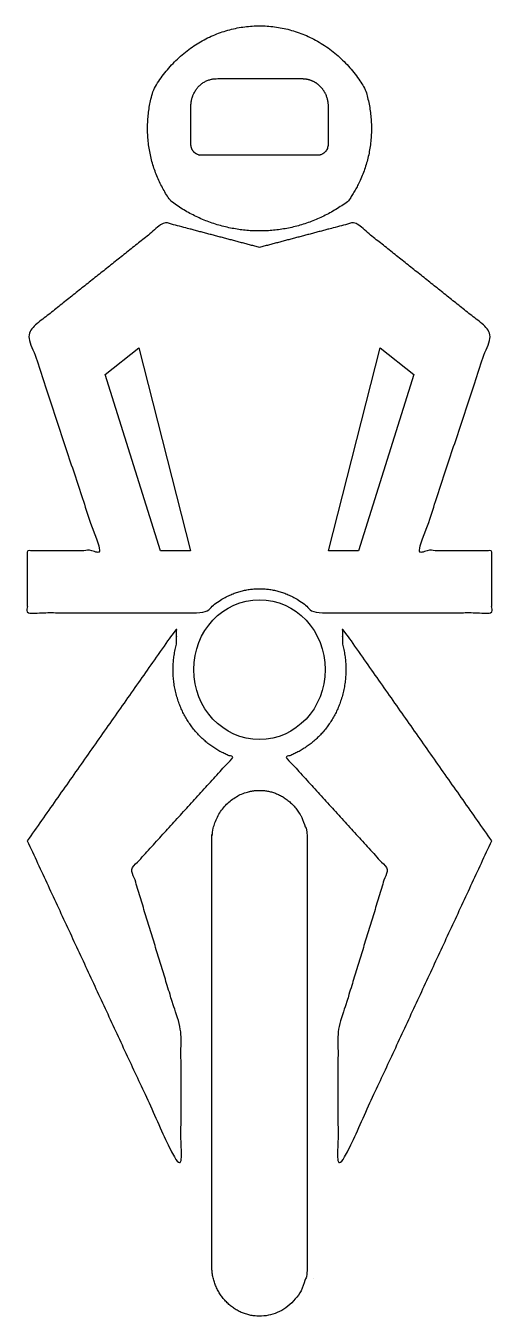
# Model space of a CAD drawing. Header units: metres. Extents: x 2878.75 to 2879.64, y 1511.65 to 1514.1.
import ezdxf

# ---------------------------------------------------------------- set-up
doc = ezdxf.new("R2010")
doc.units = ezdxf.units.M

msp = doc.modelspace()

# ---------------------------------------------------------------- linework, layer by layer
at = {"lineweight": -3}
for p, q in [((2879.0364, 1512.9554), (2879.0364, 1512.9554)), ((2879.3508, 1512.9554), (2879.3508, 1512.9554)), ((2879.296, 1511.722), (2879.296, 1511.722))]:
    msp.add_line(p, q, dxfattribs=at)
for points in [[(2879.0628, 1513.1023), (2879.0057, 1513.1023), (2878.9009, 1513.4362), (2878.9649, 1513.4872)], [(2879.4863, 1513.4362), (2879.3815, 1513.1023), (2879.3244, 1513.1023), (2879.4223, 1513.4872)]]:
    msp.add_lwpolyline(points, close=True, dxfattribs=at)
msp.add_ellipse((2879.1936, 1512.8769), major_axis=(0, 0.1326), ratio=0.940703, start_param=-1.570796, end_param=4.712389, dxfattribs=at)
for points, weights, knots in [([(2879.0257, 1513.7649), (2879.1013, 1513.7086), (2879.1936, 1513.7086), (2879.2859, 1513.7086), (2879.3615, 1513.7649), (2879.4316, 1513.8612), (2879.3944, 1513.9764), (2879.3263, 1514.0976), (2879.1936, 1514.0976), (2879.0609, 1514.0976), (2878.9928, 1513.9764), (2878.9556, 1513.8612), (2879.0257, 1513.7649)], [1, 0.953634838696, 1, 0.953634838696, 1, 0.880041027108, 1, 0.869674854231, 1, 0.869674854231, 1, 0.880041027107, 1], [0, 0, 0, 0.611411, 0.611411, 1.222822, 1.222822, 2.212518, 2.212518, 3.245024, 3.245024, 4.27753, 4.27753, 5.267226, 5.267226, 5.267226]), ([(2879.2747, 1513.9974), (2879.1936, 1513.9974), (2879.1125, 1513.9974), (2879.0922, 1513.9974), (2879.0779, 1513.9822), (2879.0636, 1513.9669), (2879.0636, 1513.9454), (2879.0636, 1513.9091), (2879.0636, 1513.8729), (2879.0636, 1513.8521), (2879.0831, 1513.8521), (2879.1936, 1513.8521), (2879.3041, 1513.8521), (2879.3237, 1513.8521), (2879.3237, 1513.8729), (2879.3237, 1513.9091), (2879.3237, 1513.9454), (2879.3237, 1513.9669), (2879.3093, 1513.9822), (2879.295, 1513.9974), (2879.2747, 1513.9974)], [1, 1, 1, 0.923879532511, 1, 0.923879532511, 1, 1, 1, 0.707106781192, 1, 1, 1, 0.707106781192, 1, 1, 1, 0.923879532511, 1, 0.923879532511, 1], [0, 0, 0, 1, 1, 1.785398, 1.785398, 2.570796, 2.570796, 3.570796, 3.570796, 5.141593, 5.141593, 6.141593, 6.141593, 7.712389, 7.712389, 8.712389, 8.712389, 9.497787, 9.497787, 10.283185, 10.283185, 10.283185]), ([(2879.1936, 1513.6774), (2879.2837, 1513.7012), (2879.3739, 1513.7251), (2879.5039, 1513.6215), (2879.634, 1513.5179), (2879.5652, 1513.3101), (2879.4965, 1513.1023), (2879.5652, 1513.1023), (2879.634, 1513.1023), (2879.634, 1513.0435), (2879.634, 1512.9847), (2879.4651, 1512.9847), (2879.2962, 1512.9847), (2879.2539, 1513.0303), (2879.1936, 1513.0303), (2879.1334, 1513.0303), (2879.091, 1512.9847), (2878.9221, 1512.9847), (2878.7532, 1512.9847), (2878.7532, 1513.0435), (2878.7532, 1513.1023), (2878.822, 1513.1023), (2878.8907, 1513.1023), (2878.822, 1513.3101), (2878.7532, 1513.5179), (2878.8833, 1513.6215), (2879.0134, 1513.7251), (2879.1035, 1513.7012), (2879.1936, 1513.6774)], [1, 1, 1, 1, 1, 1, 1, 1, 1, 1, 1, 1, 1, 0.92277913914, 1, 0.92277913914, 1, 1, 1, 1, 1, 1, 1, 1, 1, 1, 1, 1, 1], [0, 0, 0, 1, 1, 2, 2, 3, 3, 4, 4, 5, 5, 6, 6, 6.791129, 6.791129, 7.582259, 7.582259, 8.582259, 8.582259, 9.582259, 9.582259, 10.582259, 10.582259, 11.582259, 11.582259, 12.582259, 12.582259, 13.582259, 13.582259, 13.582259]), ([(2878.7532, 1512.5523), (2878.8948, 1512.7538), (2879.0364, 1512.9554), (2879.0364, 1512.9407), (2879.0364, 1512.926), (2878.9912, 1512.7628), (2879.1436, 1512.7109), (2879.0473, 1512.6051), (2878.9509, 1512.4993), (2878.9978, 1512.346), (2879.0448, 1512.1927), (2879.0448, 1512.0586), (2879.0448, 1511.9244), (2878.899, 1512.2383), (2878.7532, 1512.5523)], [1, 1, 1, 1, 1, 0.715494277876, 1, 1, 1, 1, 1, 1, 1, 1, 1], [0, 0, 0, 1, 1, 2, 2, 3.54693, 3.54693, 4.54693, 4.54693, 5.54693, 5.54693, 6.54693, 6.54693, 7.54693, 7.54693, 7.54693]), ([(2879.634, 1512.5523), (2879.4882, 1512.2383), (2879.3424, 1511.9244), (2879.3424, 1512.0586), (2879.3424, 1512.1927), (2879.3894, 1512.346), (2879.4364, 1512.4993), (2879.34, 1512.6051), (2879.2436, 1512.7109), (2879.396, 1512.7628), (2879.3508, 1512.926), (2879.3508, 1512.9407), (2879.3508, 1512.9554), (2879.4924, 1512.7538), (2879.634, 1512.5523)], [1, 1, 1, 1, 1, 1, 1, 1, 1, 0.715494277876, 1, 1, 1, 1, 1], [0, 0, 0, 1, 1, 2, 2, 3, 3, 4, 4, 5.54693, 5.54693, 6.54693, 6.54693, 7.54693, 7.54693, 7.54693]), ([(2879.103, 1511.7473), (2879.103, 1511.6509), (2879.1936, 1511.6509), (2879.2842, 1511.6509), (2879.2842, 1511.7473), (2879.2842, 1512.1494), (2879.2842, 1512.5516), (2879.2842, 1512.6479), (2879.1936, 1512.6479), (2879.103, 1512.6479), (2879.103, 1512.5516), (2879.103, 1512.1494), (2879.103, 1511.7473)], [1, 0.707106781187, 1, 0.707106781187, 1, 1, 1, 0.707106781187, 1, 0.707106781187, 1, 1, 1], [0, 0, 0, 1.570796, 1.570796, 3.141593, 3.141593, 4.141593, 4.141593, 5.712389, 5.712389, 8.283185, 8.283185, 9.283185, 9.283185, 9.283185])]:
    msp.add_rational_spline(points, weights, degree=2, knots=knots, dxfattribs=at)

doc.saveas('drawing.dxf')
